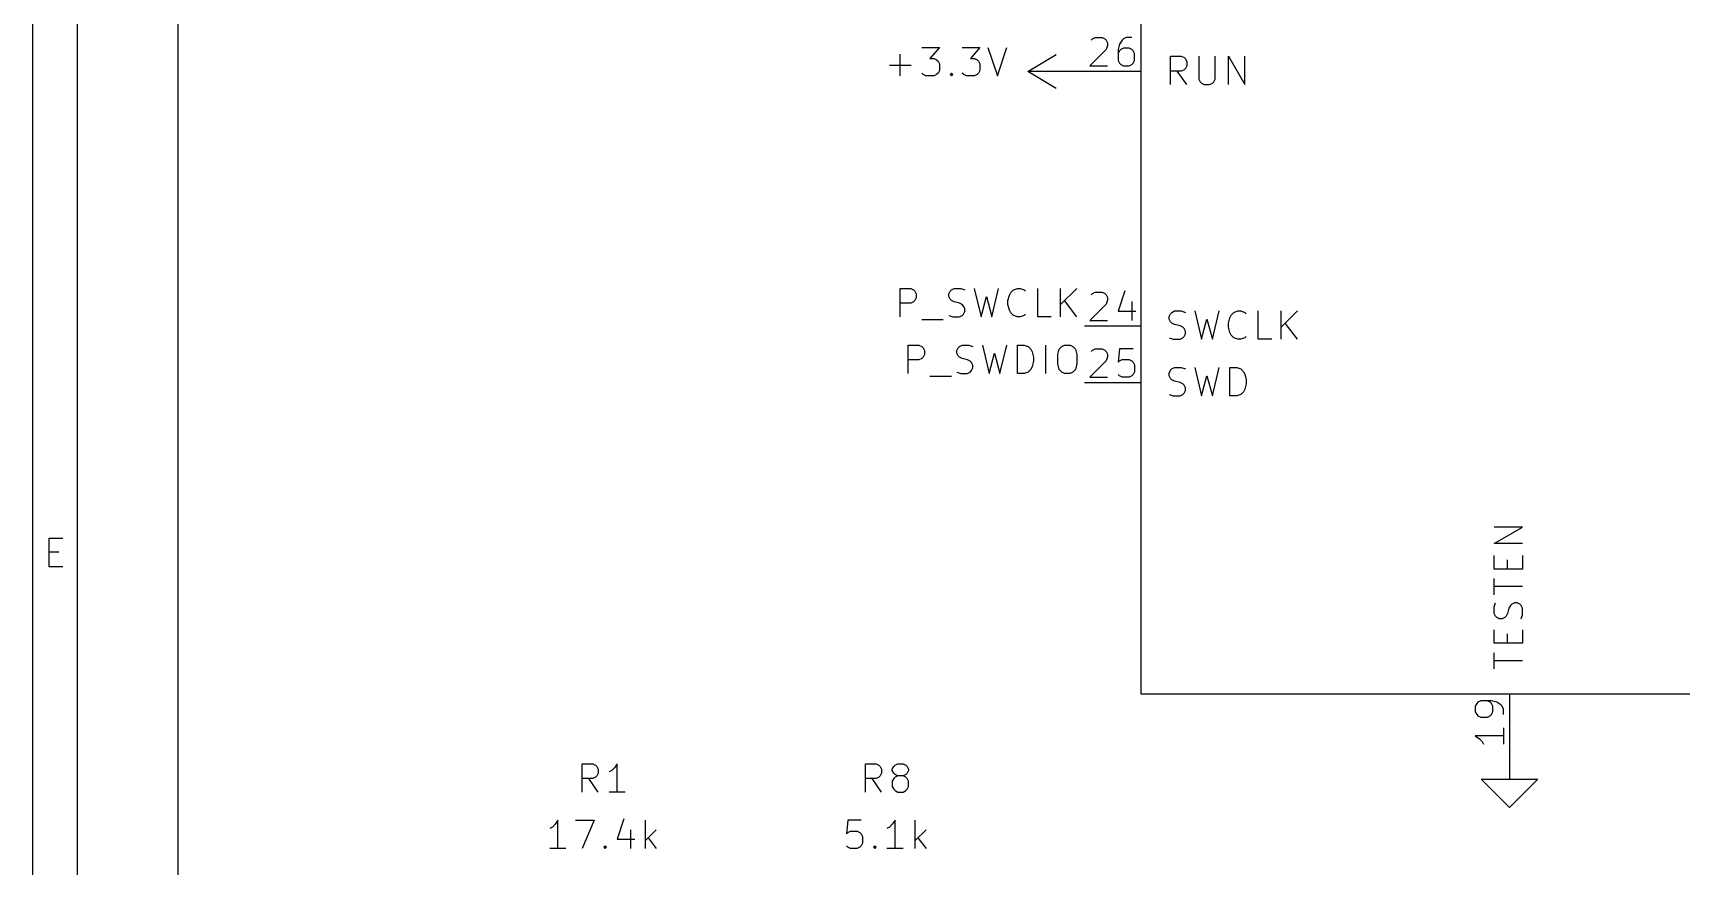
# Model space of a CAD drawing. Extents: x 0.4 to 16.1, y -11.3 to -0.4.
# Drawn here: x 0.394 to 3.303, y -9.804 to -8.332 of the extents above; entities that cross this region are included whole.
import ezdxf

# ---------------------------------------------------------------- set-up
doc = ezdxf.new("R2010")
doc.units = 0
doc.header["$MEASUREMENT"] = 0
for name, color, linetype in [('BLUE3', 171, 'CONTINUOUS'), ('CYAN2', 4, 'CONTINUOUS'), ('GRAY1', 251, 'CONTINUOUS'), ('LYELLOW', 51, 'CONTINUOUS'), ('RED2', 1, 'CONTINUOUS'), ('RED3', 11, 'CONTINUOUS')]:
    doc.layers.add(name, color=color, linetype=linetype)

msp = doc.modelspace()

# ---------------------------------------------------------------- linework, layer by layer
at = {"layer": 'BLUE3', "linetype": 'CONTINUOUS'}
msp.add_line((0.65, -11.1), (0.65, -4.85), dxfattribs=at)
at = {"layer": 'CYAN2', "linetype": 'CONTINUOUS'}
for p, q in [((1.9248, -8.4078), (1.9248, -8.3697)), ((1.9248, -8.4078), (1.9248, -8.3697)), ((1.9629, -8.3578), (1.9938, -8.3578)), ((1.9629, -8.3578), (1.9938, -8.3578)), ((1.9938, -8.3578), (1.9771, -8.3768)), ((1.9938, -8.3578), (1.9771, -8.3768)), ((1.9771, -8.3768), (1.9843, -8.3768)), ((1.9771, -8.3768), (1.9843, -8.3768)), ((1.9843, -8.3768), (1.989, -8.3792)), ((1.9843, -8.3768), (1.989, -8.3792)), ((2.0343, -8.3578), (2.0652, -8.3578)), ((2.0343, -8.3578), (2.0652, -8.3578)), ((2.0652, -8.3578), (2.0486, -8.3768)), ((2.0652, -8.3578), (2.0486, -8.3768)), ((2.0486, -8.3768), (2.0557, -8.3768)), ((2.0486, -8.3768), (2.0557, -8.3768)), ((2.0557, -8.3768), (2.0605, -8.3792)), ((2.0557, -8.3768), (2.0605, -8.3792)), ((2.0795, -8.3578), (2.0962, -8.4078)), ((2.0795, -8.3578), (2.0962, -8.4078)), ((2.0962, -8.4078), (2.1129, -8.3578)), ((2.0962, -8.4078), (2.1129, -8.3578)), ((2.4019, -8.4231), (2.4019, -8.3731)), ((2.4019, -8.3731), (2.4209, -8.3731)), ((2.4019, -8.4231), (2.4019, -8.3731)), ((2.4019, -8.3731), (2.4209, -8.3731)), ((2.4209, -8.3731), (2.4257, -8.3755)), ((2.4209, -8.3731), (2.4257, -8.3755)), ((2.4257, -8.3755), (2.4281, -8.3779)), ((2.4257, -8.3755), (2.4281, -8.3779)), ((2.4281, -8.3779), (2.4305, -8.3827)), ((2.4281, -8.3779), (2.4305, -8.3827)), ((2.4519, -8.3731), (2.4519, -8.4136)), ((2.4519, -8.3731), (2.4519, -8.4136)), ((2.4805, -8.4136), (2.4805, -8.3731)), ((2.4805, -8.4136), (2.4805, -8.3731)), ((2.5043, -8.4231), (2.5043, -8.3731)), ((2.5043, -8.3731), (2.5329, -8.4231)), ((2.5043, -8.4231), (2.5043, -8.3731)), ((2.5043, -8.3731), (2.5329, -8.4231)), ((2.5329, -8.4231), (2.5329, -8.3731)), ((2.5329, -8.4231), (2.5329, -8.3731)), ((1.9057, -8.3888), (1.9438, -8.3888)), ((1.9057, -8.3888), (1.9438, -8.3888)), ((1.9652, -8.4054), (1.9629, -8.403)), ((1.9652, -8.4054), (1.9629, -8.403)), ((1.97, -8.4078), (1.9652, -8.4054)), ((1.97, -8.4078), (1.9652, -8.4054)), ((1.9843, -8.4078), (1.97, -8.4078)), ((1.9843, -8.4078), (1.97, -8.4078)), ((1.989, -8.4054), (1.9843, -8.4078)), ((1.989, -8.4054), (1.9843, -8.4078)), ((1.989, -8.3792), (1.9914, -8.3816)), ((1.989, -8.3792), (1.9914, -8.3816)), ((1.9914, -8.403), (1.989, -8.4054)), ((1.9914, -8.403), (1.989, -8.4054)), ((1.9914, -8.3816), (1.9938, -8.3864)), ((1.9914, -8.3816), (1.9938, -8.3864)), ((1.9938, -8.3983), (1.9914, -8.403)), ((1.9938, -8.3983), (1.9914, -8.403)), ((1.9938, -8.3864), (1.9938, -8.3983)), ((1.9938, -8.3864), (1.9938, -8.3983)), ((2.0129, -8.4054), (2.0152, -8.403)), ((2.0129, -8.4054), (2.0152, -8.403)), ((2.0152, -8.4078), (2.0129, -8.4054)), ((2.0152, -8.4078), (2.0129, -8.4054)), ((2.0152, -8.403), (2.0176, -8.4054)), ((2.0152, -8.403), (2.0152, -8.4078)), ((2.0152, -8.403), (2.0176, -8.4054)), ((2.0152, -8.403), (2.0152, -8.4078)), ((2.0176, -8.4054), (2.0152, -8.4078)), ((2.0176, -8.4054), (2.0152, -8.4078)), ((2.0367, -8.4054), (2.0343, -8.403)), ((2.0367, -8.4054), (2.0343, -8.403)), ((2.0414, -8.4078), (2.0367, -8.4054)), ((2.0414, -8.4078), (2.0367, -8.4054)), ((2.0557, -8.4078), (2.0414, -8.4078)), ((2.0557, -8.4078), (2.0414, -8.4078)), ((2.0605, -8.4054), (2.0557, -8.4078)), ((2.0605, -8.4054), (2.0557, -8.4078)), ((2.0605, -8.3792), (2.0629, -8.3816)), ((2.0605, -8.3792), (2.0629, -8.3816)), ((2.0629, -8.403), (2.0605, -8.4054)), ((2.0629, -8.403), (2.0605, -8.4054)), ((2.0629, -8.3816), (2.0652, -8.3864)), ((2.0629, -8.3816), (2.0652, -8.3864)), ((2.0652, -8.3983), (2.0629, -8.403)), ((2.0652, -8.3983), (2.0629, -8.403)), ((2.0652, -8.3864), (2.0652, -8.3983)), ((2.0652, -8.3864), (2.0652, -8.3983)), ((2.4209, -8.3993), (2.4019, -8.3993)), ((2.4209, -8.3993), (2.4019, -8.3993)), ((2.4305, -8.4231), (2.4138, -8.3993)), ((2.4305, -8.4231), (2.4138, -8.3993)), ((2.4257, -8.3969), (2.4209, -8.3993)), ((2.4257, -8.3969), (2.4209, -8.3993)), ((2.4281, -8.3946), (2.4257, -8.3969)), ((2.4281, -8.3946), (2.4257, -8.3969)), ((2.4305, -8.3898), (2.4281, -8.3946)), ((2.4305, -8.3898), (2.4281, -8.3946)), ((2.4305, -8.3827), (2.4305, -8.3898)), ((2.4305, -8.3827), (2.4305, -8.3898)), ((2.4519, -8.4136), (2.4543, -8.4184)), ((2.4519, -8.4136), (2.4543, -8.4184)), ((2.4543, -8.4184), (2.4567, -8.4208)), ((2.4543, -8.4184), (2.4567, -8.4208)), ((2.4567, -8.4208), (2.4614, -8.4231)), ((2.4567, -8.4208), (2.4614, -8.4231)), ((2.4614, -8.4231), (2.4709, -8.4231)), ((2.4614, -8.4231), (2.4709, -8.4231)), ((2.4709, -8.4231), (2.4757, -8.4208)), ((2.4709, -8.4231), (2.4757, -8.4208)), ((2.4757, -8.4208), (2.4781, -8.4184)), ((2.4757, -8.4208), (2.4781, -8.4184)), ((2.4781, -8.4184), (2.4805, -8.4136)), ((2.4781, -8.4184), (2.4805, -8.4136)), ((2.3995, -8.8327), (2.4019, -8.8279)), ((2.3995, -8.8327), (2.4019, -8.8279)), ((2.3995, -8.8374), (2.3995, -8.8327)), ((2.3995, -8.8374), (2.3995, -8.8327)), ((2.4019, -8.8422), (2.3995, -8.8374)), ((2.4019, -8.8422), (2.3995, -8.8374)), ((2.4019, -8.8279), (2.4043, -8.8255)), ((2.4019, -8.8279), (2.4043, -8.8255)), ((2.4043, -8.8446), (2.4019, -8.8422)), ((2.4043, -8.8446), (2.4019, -8.8422)), ((2.4043, -8.8255), (2.409, -8.8231)), ((2.4043, -8.8255), (2.409, -8.8231)), ((2.409, -8.8231), (2.4209, -8.8231)), ((2.409, -8.8231), (2.4209, -8.8231)), ((2.4209, -8.8231), (2.4281, -8.8255)), ((2.4209, -8.8231), (2.4281, -8.8255)), ((2.4448, -8.8231), (2.4567, -8.8731)), ((2.4448, -8.8231), (2.4567, -8.8731)), ((2.4567, -8.8731), (2.4662, -8.8374)), ((2.4567, -8.8731), (2.4662, -8.8374)), ((2.4662, -8.8374), (2.4757, -8.8731)), ((2.4662, -8.8374), (2.4757, -8.8731)), ((2.4757, -8.8731), (2.4876, -8.8231)), ((2.4757, -8.8731), (2.4876, -8.8231)), ((2.5043, -8.8446), (2.5067, -8.835)), ((2.5043, -8.8446), (2.5067, -8.835)), ((2.5067, -8.835), (2.509, -8.8303)), ((2.5067, -8.835), (2.509, -8.8303)), ((2.509, -8.8303), (2.5138, -8.8255)), ((2.509, -8.8303), (2.5138, -8.8255)), ((2.5138, -8.8255), (2.5209, -8.8231)), ((2.5138, -8.8255), (2.5209, -8.8231)), ((2.5209, -8.8231), (2.5257, -8.8231)), ((2.5209, -8.8231), (2.5257, -8.8231)), ((2.5257, -8.8231), (2.5329, -8.8255)), ((2.5257, -8.8231), (2.5329, -8.8255)), ((2.5329, -8.8255), (2.5352, -8.8279)), ((2.5329, -8.8255), (2.5352, -8.8279)), ((2.5567, -8.8731), (2.5567, -8.8231)), ((2.5567, -8.8731), (2.5567, -8.8231)), ((2.5971, -8.8731), (2.5971, -8.8231)), ((2.6257, -8.8231), (2.5971, -8.8517)), ((2.5971, -8.8731), (2.5971, -8.8231)), ((2.6257, -8.8231), (2.5971, -8.8517)), ((2.3995, -8.8708), (2.4067, -8.8731)), ((2.3995, -8.8708), (2.4067, -8.8731)), ((2.409, -8.8469), (2.4043, -8.8446)), ((2.409, -8.8469), (2.4043, -8.8446)), ((2.4067, -8.8731), (2.4186, -8.8731)), ((2.4067, -8.8731), (2.4186, -8.8731)), ((2.4186, -8.8493), (2.409, -8.8469)), ((2.4186, -8.8493), (2.409, -8.8469)), ((2.4233, -8.8517), (2.4186, -8.8493)), ((2.4233, -8.8517), (2.4186, -8.8493)), ((2.4186, -8.8731), (2.4233, -8.8708)), ((2.4186, -8.8731), (2.4233, -8.8708)), ((2.4257, -8.8541), (2.4233, -8.8517)), ((2.4257, -8.8541), (2.4233, -8.8517)), ((2.4233, -8.8708), (2.4257, -8.8684)), ((2.4233, -8.8708), (2.4257, -8.8684)), ((2.4281, -8.8588), (2.4257, -8.8541)), ((2.4281, -8.8588), (2.4257, -8.8541)), ((2.4257, -8.8684), (2.4281, -8.8636)), ((2.4257, -8.8684), (2.4281, -8.8636)), ((2.4281, -8.8636), (2.4281, -8.8588)), ((2.4281, -8.8636), (2.4281, -8.8588)), ((2.5043, -8.8517), (2.5043, -8.8446)), ((2.5043, -8.8517), (2.5043, -8.8446)), ((2.5067, -8.8612), (2.5043, -8.8517)), ((2.5067, -8.8612), (2.5043, -8.8517)), ((2.509, -8.866), (2.5067, -8.8612)), ((2.509, -8.866), (2.5067, -8.8612)), ((2.5138, -8.8708), (2.509, -8.866)), ((2.5138, -8.8708), (2.509, -8.866)), ((2.5209, -8.8731), (2.5138, -8.8708)), ((2.5209, -8.8731), (2.5138, -8.8708)), ((2.5257, -8.8731), (2.5209, -8.8731)), ((2.5257, -8.8731), (2.5209, -8.8731)), ((2.5329, -8.8708), (2.5257, -8.8731)), ((2.5329, -8.8708), (2.5257, -8.8731)), ((2.5352, -8.8684), (2.5329, -8.8708)), ((2.5352, -8.8684), (2.5329, -8.8708)), ((2.5805, -8.8731), (2.5567, -8.8731)), ((2.5805, -8.8731), (2.5567, -8.8731)), ((2.6257, -8.8731), (2.6043, -8.8446)), ((2.6257, -8.8731), (2.6043, -8.8446)), ((2.3995, -8.9327), (2.4019, -8.9279)), ((2.3995, -8.9327), (2.4019, -8.9279)), ((2.4019, -8.9279), (2.4043, -8.9255)), ((2.4019, -8.9279), (2.4043, -8.9255)), ((2.4043, -8.9255), (2.409, -8.9231)), ((2.4043, -8.9255), (2.409, -8.9231)), ((2.409, -8.9231), (2.4209, -8.9231)), ((2.409, -8.9231), (2.4209, -8.9231)), ((2.4209, -8.9231), (2.4281, -8.9255)), ((2.4209, -8.9231), (2.4281, -8.9255)), ((2.4448, -8.9231), (2.4567, -8.9731)), ((2.4448, -8.9231), (2.4567, -8.9731)), ((2.4757, -8.9731), (2.4876, -8.9231)), ((2.4757, -8.9731), (2.4876, -8.9231)), ((2.5067, -8.9731), (2.5067, -8.9231)), ((2.5067, -8.9231), (2.5186, -8.9231)), ((2.5067, -8.9731), (2.5067, -8.9231)), ((2.5067, -8.9231), (2.5186, -8.9231)), ((2.5186, -8.9231), (2.5257, -8.9255)), ((2.5186, -8.9231), (2.5257, -8.9255)), ((2.5257, -8.9255), (2.5305, -8.9303)), ((2.5257, -8.9255), (2.5305, -8.9303)), ((2.5305, -8.9303), (2.5329, -8.935)), ((2.5305, -8.9303), (2.5329, -8.935)), ((2.3995, -8.9374), (2.3995, -8.9327)), ((2.3995, -8.9374), (2.3995, -8.9327)), ((2.4019, -8.9422), (2.3995, -8.9374)), ((2.4019, -8.9422), (2.3995, -8.9374)), ((2.4043, -8.9446), (2.4019, -8.9422)), ((2.4043, -8.9446), (2.4019, -8.9422)), ((2.409, -8.9469), (2.4043, -8.9446)), ((2.409, -8.9469), (2.4043, -8.9446)), ((2.4186, -8.9493), (2.409, -8.9469)), ((2.4186, -8.9493), (2.409, -8.9469)), ((2.4233, -8.9517), (2.4186, -8.9493)), ((2.4233, -8.9517), (2.4186, -8.9493)), ((2.4257, -8.9541), (2.4233, -8.9517)), ((2.4257, -8.9541), (2.4233, -8.9517)), ((2.4281, -8.9588), (2.4257, -8.9541)), ((2.4281, -8.9588), (2.4257, -8.9541)), ((2.4281, -8.9636), (2.4281, -8.9588)), ((2.4281, -8.9636), (2.4281, -8.9588)), ((2.4567, -8.9731), (2.4662, -8.9374)), ((2.4567, -8.9731), (2.4662, -8.9374)), ((2.4662, -8.9374), (2.4757, -8.9731)), ((2.4662, -8.9374), (2.4757, -8.9731)), ((2.5329, -8.935), (2.5352, -8.9446)), ((2.5329, -8.935), (2.5352, -8.9446)), ((2.5352, -8.9517), (2.5329, -8.9612)), ((2.5352, -8.9517), (2.5329, -8.9612)), ((2.5352, -8.9446), (2.5352, -8.9517)), ((2.5352, -8.9446), (2.5352, -8.9517)), ((2.3995, -8.9708), (2.4067, -8.9731)), ((2.3995, -8.9708), (2.4067, -8.9731)), ((2.4067, -8.9731), (2.4186, -8.9731)), ((2.4067, -8.9731), (2.4186, -8.9731)), ((2.4186, -8.9731), (2.4233, -8.9708)), ((2.4186, -8.9731), (2.4233, -8.9708)), ((2.4233, -8.9708), (2.4257, -8.9684)), ((2.4233, -8.9708), (2.4257, -8.9684)), ((2.4257, -8.9684), (2.4281, -8.9636)), ((2.4257, -8.9684), (2.4281, -8.9636)), ((2.5186, -8.9731), (2.5067, -8.9731)), ((2.5186, -8.9731), (2.5067, -8.9731)), ((2.5257, -8.9708), (2.5186, -8.9731)), ((2.5257, -8.9708), (2.5186, -8.9731)), ((2.5305, -8.966), (2.5257, -8.9708)), ((2.5305, -8.966), (2.5257, -8.9708)), ((2.5329, -8.9612), (2.5305, -8.966)), ((2.5329, -8.9612), (2.5305, -8.966)), ((2.9731, -9.2338), (3.0231, -9.2052)), ((3.0231, -9.2052), (2.9731, -9.2052)), ((2.9731, -9.2338), (3.0231, -9.2052)), ((3.0231, -9.2052), (2.9731, -9.2052)), ((3.0231, -9.2338), (2.9731, -9.2338)), ((3.0231, -9.2338), (2.9731, -9.2338)), ((2.9731, -9.2791), (2.9731, -9.2552)), ((2.9731, -9.2791), (2.9731, -9.2552)), ((3.0231, -9.2791), (2.9731, -9.2791)), ((3.0231, -9.2791), (2.9731, -9.2791)), ((2.9969, -9.2791), (2.9969, -9.2624)), ((2.9969, -9.2791), (2.9969, -9.2624)), ((3.0231, -9.2552), (3.0231, -9.2791)), ((3.0231, -9.2552), (3.0231, -9.2791)), ((2.9731, -9.3243), (2.9731, -9.2957)), ((2.9731, -9.3243), (2.9731, -9.2957)), ((3.0231, -9.31), (2.9731, -9.31)), ((3.0231, -9.31), (2.9731, -9.31)), ((2.9731, -9.3457), (2.9755, -9.3386)), ((2.9731, -9.3457), (2.9755, -9.3386)), ((3.0088, -9.3386), (3.0041, -9.341)), ((3.0088, -9.3386), (3.0041, -9.341)), ((3.0136, -9.3386), (3.0088, -9.3386)), ((3.0136, -9.3386), (3.0088, -9.3386)), ((3.0184, -9.341), (3.0136, -9.3386)), ((3.0184, -9.341), (3.0136, -9.3386)), ((2.9731, -9.3576), (2.9731, -9.3457)), ((2.9731, -9.3576), (2.9731, -9.3457)), ((2.9755, -9.3624), (2.9731, -9.3576)), ((2.9755, -9.3624), (2.9731, -9.3576)), ((2.9779, -9.3648), (2.9755, -9.3624)), ((2.9779, -9.3648), (2.9755, -9.3624)), ((2.9827, -9.3671), (2.9779, -9.3648)), ((2.9827, -9.3671), (2.9779, -9.3648)), ((2.9874, -9.3671), (2.9827, -9.3671)), ((2.9874, -9.3671), (2.9827, -9.3671)), ((2.9922, -9.3648), (2.9874, -9.3671)), ((2.9922, -9.3648), (2.9874, -9.3671)), ((2.9946, -9.3624), (2.9922, -9.3648)), ((2.9946, -9.3624), (2.9922, -9.3648)), ((2.9969, -9.3576), (2.9946, -9.3624)), ((2.9969, -9.3576), (2.9946, -9.3624)), ((2.9993, -9.3481), (2.9969, -9.3576)), ((2.9993, -9.3481), (2.9969, -9.3576)), ((3.0017, -9.3433), (2.9993, -9.3481)), ((3.0017, -9.3433), (2.9993, -9.3481)), ((3.0041, -9.341), (3.0017, -9.3433)), ((3.0041, -9.341), (3.0017, -9.3433)), ((3.0208, -9.3433), (3.0184, -9.341)), ((3.0208, -9.3433), (3.0184, -9.341)), ((3.0231, -9.3481), (3.0208, -9.3433)), ((3.0231, -9.3481), (3.0208, -9.3433)), ((3.0208, -9.3671), (3.0231, -9.36)), ((3.0208, -9.3671), (3.0231, -9.36)), ((3.0231, -9.36), (3.0231, -9.3481)), ((3.0231, -9.36), (3.0231, -9.3481)), ((2.9731, -9.41), (2.9731, -9.3862)), ((2.9731, -9.41), (2.9731, -9.3862)), ((2.9969, -9.41), (2.9969, -9.3933)), ((2.9969, -9.41), (2.9969, -9.3933)), ((3.0231, -9.3862), (3.0231, -9.41)), ((3.0231, -9.3862), (3.0231, -9.41)), ((3.0231, -9.41), (2.9731, -9.41)), ((3.0231, -9.41), (2.9731, -9.41)), ((2.9731, -9.4552), (2.9731, -9.4267)), ((2.9731, -9.4552), (2.9731, -9.4267)), ((3.0231, -9.4409), (2.9731, -9.4409)), ((3.0231, -9.4409), (2.9731, -9.4409)), ((1.3631, -9.6728), (1.3631, -9.6228)), ((1.3631, -9.6228), (1.3821, -9.6228)), ((1.3821, -9.6228), (1.3869, -9.6252)), ((1.3869, -9.6252), (1.3893, -9.6276)), ((1.3893, -9.6276), (1.3917, -9.6323)), ((1.425, -9.6228), (1.4202, -9.6299)), ((1.425, -9.6728), (1.425, -9.6228)), ((1.8631, -9.6728), (1.8631, -9.6228)), ((1.8631, -9.6228), (1.8821, -9.6228)), ((1.8821, -9.6228), (1.8869, -9.6252)), ((1.8869, -9.6252), (1.8893, -9.6276)), ((1.8893, -9.6276), (1.8917, -9.6323)), ((1.9107, -9.6323), (1.9131, -9.6276)), ((1.9131, -9.6276), (1.9155, -9.6252)), ((1.9155, -9.6252), (1.9202, -9.6228)), ((1.9202, -9.6228), (1.9298, -9.6228)), ((1.9298, -9.6228), (1.9345, -9.6252)), ((1.9345, -9.6252), (1.9369, -9.6276)), ((1.9369, -9.6276), (1.9393, -9.6323)), ((1.3821, -9.649), (1.3631, -9.649)), ((1.3917, -9.6728), (1.375, -9.649)), ((1.3869, -9.6466), (1.3821, -9.649)), ((1.3893, -9.6442), (1.3869, -9.6466)), ((1.3917, -9.6395), (1.3893, -9.6442)), ((1.3917, -9.6323), (1.3917, -9.6395)), ((1.4155, -9.6347), (1.4107, -9.6371)), ((1.4202, -9.6299), (1.4155, -9.6347)), ((1.8821, -9.649), (1.8631, -9.649)), ((1.8917, -9.6728), (1.875, -9.649)), ((1.8869, -9.6466), (1.8821, -9.649)), ((1.8893, -9.6442), (1.8869, -9.6466)), ((1.8917, -9.6395), (1.8893, -9.6442)), ((1.8917, -9.6323), (1.8917, -9.6395)), ((1.9107, -9.6347), (1.9107, -9.6323)), ((1.9131, -9.6395), (1.9107, -9.6347)), ((1.9131, -9.649), (1.9107, -9.6538)), ((1.9107, -9.6538), (1.9107, -9.6633)), ((1.9155, -9.6419), (1.9131, -9.6395)), ((1.9155, -9.6466), (1.9131, -9.649)), ((1.9202, -9.6442), (1.9155, -9.6419)), ((1.9202, -9.6442), (1.9155, -9.6466)), ((1.9298, -9.6442), (1.9202, -9.6442)), ((1.9345, -9.6419), (1.9298, -9.6442)), ((1.9345, -9.6466), (1.9298, -9.6442)), ((1.9369, -9.6395), (1.9345, -9.6419)), ((1.9369, -9.649), (1.9345, -9.6466)), ((1.9393, -9.6347), (1.9369, -9.6395)), ((1.9393, -9.6538), (1.9369, -9.649)), ((1.9393, -9.6323), (1.9393, -9.6347)), ((1.9393, -9.6633), (1.9393, -9.6538)), ((1.4393, -9.6728), (1.4107, -9.6728)), ((1.9107, -9.6633), (1.9131, -9.668)), ((1.9131, -9.668), (1.9155, -9.6704)), ((1.9155, -9.6704), (1.9202, -9.6728)), ((1.9202, -9.6728), (1.9298, -9.6728)), ((1.9298, -9.6728), (1.9345, -9.6704)), ((1.9345, -9.6704), (1.9369, -9.668)), ((1.9369, -9.668), (1.9393, -9.6633)), ((1.3107, -9.7347), (1.306, -9.7371)), ((1.3155, -9.7299), (1.3107, -9.7347)), ((1.3202, -9.7228), (1.3155, -9.7299)), ((1.3202, -9.7728), (1.3202, -9.7228)), ((1.3512, -9.7228), (1.3845, -9.7228)), ((1.3845, -9.7228), (1.3631, -9.7728)), ((1.4369, -9.7204), (1.425, -9.7561)), ((1.4488, -9.7395), (1.4488, -9.7728)), ((1.475, -9.7728), (1.475, -9.7228)), ((1.494, -9.7395), (1.475, -9.7585)), ((1.8321, -9.7228), (1.8298, -9.7466)), ((1.8298, -9.7466), (1.8321, -9.7442)), ((1.856, -9.7228), (1.8321, -9.7228)), ((1.8321, -9.7442), (1.8369, -9.7419)), ((1.8369, -9.7419), (1.8488, -9.7419)), ((1.8488, -9.7419), (1.8536, -9.7442)), ((1.8536, -9.7442), (1.856, -9.7466)), ((1.906, -9.7347), (1.9012, -9.7371)), ((1.9107, -9.7299), (1.906, -9.7347)), ((1.9155, -9.7228), (1.9107, -9.7299)), ((1.9155, -9.7728), (1.9155, -9.7228)), ((1.9512, -9.7728), (1.9512, -9.7228)), ((1.9702, -9.7395), (1.9512, -9.7585)), ((1.3345, -9.7728), (1.306, -9.7728)), ((1.4012, -9.7704), (1.4036, -9.768)), ((1.4036, -9.7728), (1.4012, -9.7704)), ((1.4036, -9.768), (1.4059, -9.7704)), ((1.4036, -9.768), (1.4036, -9.7728)), ((1.4059, -9.7704), (1.4036, -9.7728)), ((1.425, -9.7561), (1.4559, -9.7561)), ((1.4798, -9.7538), (1.494, -9.7728)), ((1.8321, -9.7704), (1.8298, -9.768)), ((1.8369, -9.7728), (1.8321, -9.7704)), ((1.8488, -9.7728), (1.8369, -9.7728)), ((1.8536, -9.7704), (1.8488, -9.7728)), ((1.856, -9.768), (1.8536, -9.7704)), ((1.856, -9.7466), (1.8583, -9.7514)), ((1.8583, -9.7633), (1.856, -9.768)), ((1.8583, -9.7514), (1.8583, -9.7633)), ((1.8774, -9.7704), (1.8798, -9.768)), ((1.8798, -9.7728), (1.8774, -9.7704)), ((1.8798, -9.768), (1.8821, -9.7704)), ((1.8798, -9.768), (1.8798, -9.7728)), ((1.8821, -9.7704), (1.8798, -9.7728)), ((1.9298, -9.7728), (1.9012, -9.7728)), ((1.956, -9.7538), (1.9702, -9.7728))]:
    msp.add_line(p, q, dxfattribs=at)
at = {"layer": 'GRAY1', "linetype": 'CONTINUOUS'}
for p, q in [((1.9245, -8.8333), (1.9245, -8.7833)), ((1.9245, -8.7833), (1.9435, -8.7833)), ((1.9435, -8.7833), (1.9483, -8.7857)), ((1.9483, -8.7857), (1.9507, -8.7881)), ((2.0126, -8.7881), (2.0149, -8.7857)), ((2.0149, -8.7857), (2.0197, -8.7833)), ((2.0197, -8.7833), (2.0316, -8.7833)), ((2.0316, -8.7833), (2.0387, -8.7857)), ((2.0554, -8.7833), (2.0673, -8.8333)), ((2.0864, -8.8333), (2.0983, -8.7833)), ((2.1197, -8.7904), (2.1245, -8.7857)), ((2.1245, -8.7857), (2.1316, -8.7833)), ((2.1316, -8.7833), (2.1364, -8.7833)), ((2.1364, -8.7833), (2.1435, -8.7857)), ((2.1435, -8.7857), (2.1459, -8.7881)), ((2.1673, -8.8333), (2.1673, -8.7833)), ((2.2078, -8.8333), (2.2078, -8.7833)), ((2.2364, -8.7833), (2.2078, -8.8119)), ((1.9435, -8.8095), (1.9245, -8.8095)), ((1.9483, -8.8071), (1.9435, -8.8095)), ((1.9507, -8.8047), (1.9483, -8.8071)), ((1.9507, -8.7881), (1.953, -8.7928)), ((1.953, -8.8), (1.9507, -8.8047)), ((1.953, -8.7928), (1.953, -8.8)), ((2.0102, -8.7928), (2.0126, -8.7881)), ((2.0102, -8.7976), (2.0102, -8.7928)), ((2.0126, -8.8023), (2.0102, -8.7976)), ((2.0149, -8.8047), (2.0126, -8.8023)), ((2.0197, -8.8071), (2.0149, -8.8047)), ((2.0292, -8.8095), (2.0197, -8.8071)), ((2.034, -8.8119), (2.0292, -8.8095)), ((2.0364, -8.8143), (2.034, -8.8119)), ((2.0387, -8.819), (2.0364, -8.8143)), ((2.0673, -8.8333), (2.0768, -8.7976)), ((2.0768, -8.7976), (2.0864, -8.8333)), ((2.1149, -8.8047), (2.1173, -8.7952)), ((2.1149, -8.8119), (2.1149, -8.8047)), ((2.1173, -8.8214), (2.1149, -8.8119)), ((2.1173, -8.7952), (2.1197, -8.7904)), ((2.2364, -8.8333), (2.2149, -8.8047)), ((1.9626, -8.8381), (2.0007, -8.8381)), ((2.0102, -8.8309), (2.0173, -8.8333)), ((2.0173, -8.8333), (2.0292, -8.8333)), ((2.0292, -8.8333), (2.034, -8.8309)), ((2.034, -8.8309), (2.0364, -8.8285)), ((2.0364, -8.8285), (2.0387, -8.8238)), ((2.0387, -8.8238), (2.0387, -8.819)), ((2.1197, -8.8262), (2.1173, -8.8214)), ((2.1245, -8.8309), (2.1197, -8.8262)), ((2.1316, -8.8333), (2.1245, -8.8309)), ((2.1364, -8.8333), (2.1316, -8.8333)), ((2.1435, -8.8309), (2.1364, -8.8333)), ((2.1459, -8.8285), (2.1435, -8.8309)), ((2.1911, -8.8333), (2.1673, -8.8333)), ((1.9387, -8.9333), (1.9387, -8.8833)), ((1.9387, -8.8833), (1.9578, -8.8833)), ((1.9578, -8.8833), (1.9626, -8.8857)), ((1.9626, -8.8857), (1.9649, -8.8881)), ((1.9649, -8.8881), (1.9673, -8.8928)), ((1.9673, -8.9), (1.9649, -8.9047)), ((1.9673, -8.8928), (1.9673, -8.9)), ((2.0245, -8.8928), (2.0268, -8.8881)), ((2.0245, -8.8976), (2.0245, -8.8928)), ((2.0268, -8.9023), (2.0245, -8.8976)), ((2.0268, -8.8881), (2.0292, -8.8857)), ((2.0292, -8.9047), (2.0268, -8.9023)), ((2.0292, -8.8857), (2.034, -8.8833)), ((2.034, -8.8833), (2.0459, -8.8833)), ((2.0459, -8.8833), (2.053, -8.8857)), ((2.0697, -8.8833), (2.0816, -8.9333)), ((2.0816, -8.9333), (2.0911, -8.8976)), ((2.0911, -8.8976), (2.1006, -8.9333)), ((2.1006, -8.9333), (2.1126, -8.8833)), ((2.1316, -8.9333), (2.1316, -8.8833)), ((2.1316, -8.8833), (2.1435, -8.8833)), ((2.1435, -8.8833), (2.1506, -8.8857)), ((2.1506, -8.8857), (2.1554, -8.8904)), ((2.1554, -8.8904), (2.1578, -8.8952)), ((2.1578, -8.8952), (2.1602, -8.9047)), ((2.1816, -8.9333), (2.1816, -8.8833)), ((2.203, -8.9), (2.2054, -8.8904)), ((2.203, -8.9166), (2.203, -8.9)), ((2.2054, -8.8904), (2.2102, -8.8857)), ((2.2102, -8.8857), (2.2149, -8.8833)), ((2.2149, -8.8833), (2.2245, -8.8833)), ((2.2245, -8.8833), (2.2292, -8.8857)), ((2.2292, -8.8857), (2.234, -8.8904)), ((2.234, -8.8904), (2.2364, -8.9)), ((2.2364, -8.9), (2.2364, -8.9166)), ((1.9578, -8.9095), (1.9387, -8.9095)), ((1.9626, -8.9071), (1.9578, -8.9095)), ((1.9649, -8.9047), (1.9626, -8.9071)), ((2.0245, -8.9309), (2.0316, -8.9333)), ((2.034, -8.9071), (2.0292, -8.9047)), ((2.0435, -8.9095), (2.034, -8.9071)), ((2.0483, -8.9119), (2.0435, -8.9095)), ((2.0435, -8.9333), (2.0483, -8.9309)), ((2.0506, -8.9143), (2.0483, -8.9119)), ((2.0483, -8.9309), (2.0506, -8.9285)), ((2.053, -8.919), (2.0506, -8.9143)), ((2.0506, -8.9285), (2.053, -8.9238)), ((2.053, -8.9238), (2.053, -8.919)), ((2.1506, -8.9309), (2.1435, -8.9333)), ((2.1554, -8.9262), (2.1506, -8.9309)), ((2.1578, -8.9214), (2.1554, -8.9262)), ((2.1602, -8.9119), (2.1578, -8.9214)), ((2.1602, -8.9047), (2.1602, -8.9119)), ((2.2054, -8.9262), (2.203, -8.9166)), ((2.2102, -8.9309), (2.2054, -8.9262)), ((2.2149, -8.9333), (2.2102, -8.9309)), ((2.2292, -8.9309), (2.2245, -8.9333)), ((2.234, -8.9262), (2.2292, -8.9309)), ((2.2364, -8.9166), (2.234, -8.9262)), ((1.9768, -8.9381), (2.0149, -8.9381)), ((2.0316, -8.9333), (2.0435, -8.9333)), ((2.1435, -8.9333), (2.1316, -8.9333)), ((2.2245, -8.9333), (2.2149, -8.9333))]:
    msp.add_line(p, q, dxfattribs=at)
at = {"layer": 'LYELLOW', "linetype": 'CONTINUOUS'}
for p, q in [((2.35, -9.5), (2.35, -5.7)), ((4.65, -9.5), (2.35, -9.5))]:
    msp.add_line(p, q, dxfattribs=at)
at = {"layer": 'RED2', "linetype": 'CONTINUOUS'}
for p, q in [((0.3937, -11.2993), (0.3937, -0.3937)), ((0.4724, -11.2206), (0.4724, -0.4724)), ((2.35, -9.5), (2.35, -5.7)), ((2.15, -8.4), (2.2, -8.37)), ((2.2, -8.43), (2.15, -8.4)), ((2.25, -8.4), (2.15, -8.4)), ((2.35, -8.4), (2.25, -8.4)), ((2.35, -8.4), (2.25, -8.4)), ((2.35, -8.85), (2.25, -8.85)), ((2.35, -8.85), (2.25, -8.85)), ((2.35, -8.95), (2.25, -8.95)), ((2.35, -8.95), (2.25, -8.95)), ((0.4221, -9.2753), (0.4221, -9.2242)), ((0.4221, -9.2242), (0.4465, -9.2242)), ((0.4221, -9.2485), (0.4392, -9.2485)), ((0.4465, -9.2753), (0.4221, -9.2753)), ((4.65, -9.5), (2.35, -9.5)), ((3, -9.5), (3, -9.6)), ((3, -9.5), (3, -9.6)), ((3, -9.6), (3, -9.65)), ((3, -9.7), (2.95, -9.65)), ((2.95, -9.65), (3, -9.65)), ((3, -9.65), (3.05, -9.65)), ((3.05, -9.65), (3, -9.7))]:
    msp.add_line(p, q, dxfattribs=at)
at = {"layer": 'RED3', "linetype": 'CONTINUOUS'}
for p, q in [((2.2619, -8.3446), (2.2643, -8.3423)), ((2.2619, -8.3446), (2.2643, -8.3423)), ((2.2643, -8.3423), (2.269, -8.3399)), ((2.2643, -8.3423), (2.269, -8.3399)), ((2.269, -8.3399), (2.281, -8.3399)), ((2.269, -8.3399), (2.281, -8.3399)), ((2.281, -8.3399), (2.2857, -8.3423)), ((2.281, -8.3399), (2.2857, -8.3423)), ((2.2857, -8.3423), (2.2881, -8.3446)), ((2.2857, -8.3423), (2.2881, -8.3446)), ((2.2881, -8.3446), (2.2905, -8.3494)), ((2.2881, -8.3446), (2.2905, -8.3494)), ((2.2905, -8.3494), (2.2905, -8.3542)), ((2.2905, -8.3494), (2.2905, -8.3542)), ((2.3167, -8.3446), (2.3119, -8.3518)), ((2.3167, -8.3446), (2.3119, -8.3518)), ((2.319, -8.3423), (2.3167, -8.3446)), ((2.319, -8.3423), (2.3167, -8.3446)), ((2.3238, -8.3399), (2.319, -8.3423)), ((2.3238, -8.3399), (2.319, -8.3423)), ((2.3333, -8.3399), (2.3238, -8.3399)), ((2.3333, -8.3399), (2.3238, -8.3399)), ((2.2881, -8.3613), (2.2595, -8.3899)), ((2.2881, -8.3613), (2.2595, -8.3899)), ((2.2905, -8.3542), (2.2881, -8.3613)), ((2.2905, -8.3542), (2.2881, -8.3613)), ((2.3119, -8.3518), (2.3095, -8.3613)), ((2.3119, -8.3518), (2.3095, -8.3613)), ((2.3095, -8.3613), (2.3095, -8.3804)), ((2.3095, -8.3613), (2.3095, -8.3804)), ((2.3119, -8.3637), (2.3095, -8.3684)), ((2.3119, -8.3637), (2.3095, -8.3684)), ((2.3143, -8.3613), (2.3119, -8.3637)), ((2.3143, -8.3613), (2.3119, -8.3637)), ((2.319, -8.3589), (2.3143, -8.3613)), ((2.319, -8.3589), (2.3143, -8.3613)), ((2.3286, -8.3589), (2.319, -8.3589)), ((2.3286, -8.3589), (2.319, -8.3589)), ((2.3333, -8.3613), (2.3286, -8.3589)), ((2.3333, -8.3613), (2.3286, -8.3589)), ((2.3357, -8.3637), (2.3333, -8.3613)), ((2.3357, -8.3637), (2.3333, -8.3613)), ((2.3381, -8.3684), (2.3357, -8.3637)), ((2.3381, -8.3684), (2.3357, -8.3637)), ((2.3381, -8.3804), (2.3381, -8.3684)), ((2.3381, -8.3804), (2.3381, -8.3684)), ((2.2595, -8.3899), (2.2905, -8.3899)), ((2.2595, -8.3899), (2.2905, -8.3899)), ((2.3095, -8.3804), (2.3119, -8.3851)), ((2.3095, -8.3804), (2.3119, -8.3851)), ((2.3119, -8.3851), (2.3143, -8.3875)), ((2.3119, -8.3851), (2.3143, -8.3875)), ((2.3143, -8.3875), (2.319, -8.3899)), ((2.3143, -8.3875), (2.319, -8.3899)), ((2.319, -8.3899), (2.3286, -8.3899)), ((2.319, -8.3899), (2.3286, -8.3899)), ((2.3286, -8.3899), (2.3333, -8.3875)), ((2.3286, -8.3899), (2.3333, -8.3875)), ((2.3333, -8.3875), (2.3357, -8.3851)), ((2.3333, -8.3875), (2.3357, -8.3851)), ((2.3357, -8.3851), (2.3381, -8.3804)), ((2.3357, -8.3851), (2.3381, -8.3804)), ((2.2881, -8.8113), (2.2595, -8.8399)), ((2.2881, -8.8113), (2.2595, -8.8399)), ((2.2619, -8.7946), (2.2643, -8.7923)), ((2.2619, -8.7946), (2.2643, -8.7923)), ((2.2643, -8.7923), (2.269, -8.7899)), ((2.2643, -8.7923), (2.269, -8.7899)), ((2.269, -8.7899), (2.281, -8.7899)), ((2.269, -8.7899), (2.281, -8.7899)), ((2.281, -8.7899), (2.2857, -8.7923)), ((2.281, -8.7899), (2.2857, -8.7923)), ((2.2857, -8.7923), (2.2881, -8.7946)), ((2.2857, -8.7923), (2.2881, -8.7946)), ((2.2881, -8.7946), (2.2905, -8.7994)), ((2.2881, -8.7946), (2.2905, -8.7994)), ((2.2905, -8.8042), (2.2881, -8.8113)), ((2.2905, -8.8042), (2.2881, -8.8113)), ((2.2905, -8.7994), (2.2905, -8.8042)), ((2.2905, -8.7994), (2.2905, -8.8042)), ((2.3214, -8.7875), (2.3095, -8.8232)), ((2.3214, -8.7875), (2.3095, -8.8232)), ((2.3333, -8.8065), (2.3333, -8.8399)), ((2.3333, -8.8065), (2.3333, -8.8399)), ((2.2595, -8.8399), (2.2905, -8.8399)), ((2.2595, -8.8399), (2.2905, -8.8399)), ((2.3095, -8.8232), (2.3405, -8.8232)), ((2.3095, -8.8232), (2.3405, -8.8232)), ((2.2619, -8.8946), (2.2643, -8.8923)), ((2.2619, -8.8946), (2.2643, -8.8923)), ((2.2643, -8.8923), (2.269, -8.8899)), ((2.2643, -8.8923), (2.269, -8.8899)), ((2.269, -8.8899), (2.281, -8.8899)), ((2.269, -8.8899), (2.281, -8.8899)), ((2.281, -8.8899), (2.2857, -8.8923)), ((2.281, -8.8899), (2.2857, -8.8923)), ((2.2857, -8.8923), (2.2881, -8.8946)), ((2.2857, -8.8923), (2.2881, -8.8946)), ((2.2881, -8.8946), (2.2905, -8.8994)), ((2.2881, -8.8946), (2.2905, -8.8994)), ((2.2905, -8.8994), (2.2905, -8.9042)), ((2.2905, -8.8994), (2.2905, -8.9042)), ((2.3119, -8.8899), (2.3095, -8.9137)), ((2.3119, -8.8899), (2.3095, -8.9137)), ((2.3357, -8.8899), (2.3119, -8.8899)), ((2.3357, -8.8899), (2.3119, -8.8899)), ((2.2881, -8.9113), (2.2595, -8.9399)), ((2.2881, -8.9113), (2.2595, -8.9399)), ((2.2905, -8.9042), (2.2881, -8.9113)), ((2.2905, -8.9042), (2.2881, -8.9113)), ((2.3095, -8.9137), (2.3119, -8.9113)), ((2.3095, -8.9137), (2.3119, -8.9113)), ((2.3119, -8.9113), (2.3167, -8.9089)), ((2.3119, -8.9113), (2.3167, -8.9089)), ((2.3167, -8.9089), (2.3286, -8.9089)), ((2.3167, -8.9089), (2.3286, -8.9089)), ((2.3286, -8.9089), (2.3333, -8.9113)), ((2.3286, -8.9089), (2.3333, -8.9113)), ((2.3333, -8.9113), (2.3357, -8.9137)), ((2.3333, -8.9113), (2.3357, -8.9137)), ((2.3357, -8.9137), (2.3381, -8.9184)), ((2.3357, -8.9137), (2.3381, -8.9184)), ((2.3381, -8.9304), (2.3357, -8.9351)), ((2.3381, -8.9304), (2.3357, -8.9351)), ((2.3381, -8.9184), (2.3381, -8.9304)), ((2.3381, -8.9184), (2.3381, -8.9304)), ((2.2595, -8.9399), (2.2905, -8.9399)), ((2.2595, -8.9399), (2.2905, -8.9399)), ((2.3119, -8.9375), (2.3095, -8.9351)), ((2.3119, -8.9375), (2.3095, -8.9351)), ((2.3167, -8.9399), (2.3119, -8.9375)), ((2.3167, -8.9399), (2.3119, -8.9375)), ((2.3286, -8.9399), (2.3167, -8.9399)), ((2.3286, -8.9399), (2.3167, -8.9399)), ((2.3333, -8.9375), (2.3286, -8.9399)), ((2.3333, -8.9375), (2.3286, -8.9399)), ((2.3357, -8.9351), (2.3333, -8.9375)), ((2.3357, -8.9351), (2.3333, -8.9375)), ((2.9494, -9.5119), (2.9446, -9.5143)), ((2.9494, -9.5119), (2.9446, -9.5143)), ((2.9684, -9.5119), (2.9494, -9.5119)), ((2.9684, -9.5119), (2.9494, -9.5119)), ((2.9661, -9.5143), (2.9613, -9.5119)), ((2.9661, -9.5143), (2.9613, -9.5119)), ((2.978, -9.5143), (2.9684, -9.5119)), ((2.978, -9.5143), (2.9684, -9.5119)), ((2.9423, -9.5167), (2.9399, -9.5214)), ((2.9423, -9.5167), (2.9399, -9.5214)), ((2.9399, -9.5214), (2.9399, -9.5309)), ((2.9399, -9.5214), (2.9399, -9.5309)), ((2.9399, -9.5309), (2.9423, -9.5357)), ((2.9399, -9.5309), (2.9423, -9.5357)), ((2.9446, -9.5143), (2.9423, -9.5167)), ((2.9446, -9.5143), (2.9423, -9.5167)), ((2.9423, -9.5357), (2.9446, -9.5381)), ((2.9423, -9.5357), (2.9446, -9.5381)), ((2.9446, -9.5381), (2.9494, -9.5405)), ((2.9446, -9.5381), (2.9494, -9.5405)), ((2.9494, -9.5405), (2.9613, -9.5405)), ((2.9494, -9.5405), (2.9613, -9.5405)), ((2.9613, -9.5405), (2.9661, -9.5381)), ((2.9613, -9.5405), (2.9661, -9.5381)), ((2.9684, -9.5167), (2.9661, -9.5143)), ((2.9684, -9.5167), (2.9661, -9.5143)), ((2.9661, -9.5381), (2.9684, -9.5357)), ((2.9661, -9.5381), (2.9684, -9.5357)), ((2.9708, -9.5214), (2.9684, -9.5167)), ((2.9708, -9.5214), (2.9684, -9.5167)), ((2.9684, -9.5357), (2.9708, -9.5309)), ((2.9684, -9.5357), (2.9708, -9.5309)), ((2.9708, -9.5309), (2.9708, -9.5214)), ((2.9708, -9.5309), (2.9708, -9.5214)), ((2.9851, -9.519), (2.978, -9.5143)), ((2.9851, -9.519), (2.978, -9.5143)), ((2.9875, -9.5214), (2.9851, -9.519)), ((2.9875, -9.5214), (2.9851, -9.519)), ((2.9899, -9.5262), (2.9875, -9.5214)), ((2.9899, -9.5262), (2.9875, -9.5214)), ((2.9899, -9.5357), (2.9899, -9.5262)), ((2.9899, -9.5357), (2.9899, -9.5262)), ((2.9899, -9.5595), (2.9899, -9.5881)), ((2.9899, -9.5595), (2.9899, -9.5881)), ((2.9899, -9.5738), (2.9399, -9.5738)), ((2.9399, -9.5738), (2.947, -9.5786)), ((2.9899, -9.5738), (2.9399, -9.5738)), ((2.9399, -9.5738), (2.947, -9.5786)), ((2.947, -9.5786), (2.9518, -9.5833)), ((2.947, -9.5786), (2.9518, -9.5833)), ((2.9518, -9.5833), (2.9542, -9.5881)), ((2.9518, -9.5833), (2.9542, -9.5881))]:
    msp.add_line(p, q, dxfattribs=at)

doc.saveas('drawing.dxf')
